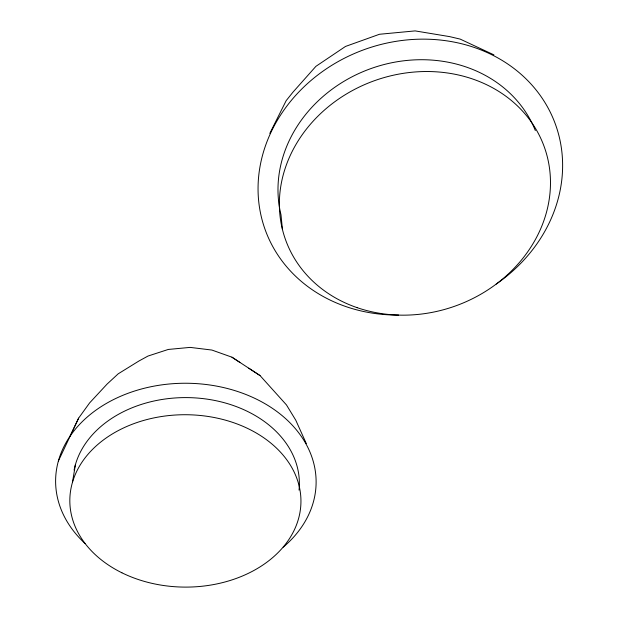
<?xml version="1.0" encoding="UTF-8"?>
<svg xmlns="http://www.w3.org/2000/svg" width="618" height="618" viewBox="0 0 618 618"><rect width="100%" height="100%" fill="white"/><g stroke="black" fill="none" stroke-linecap="round" stroke-linejoin="round"><path stroke-width="0.93" d="M72.437 482.434L75.442 464.527M306.304 443.57L295.775 420.209L286.474 404.937L260.031 375.574L231.935 357.181L211.897 350.051L190.135 347.393L168.274 349.448L147.996 356.053L138.818 361.074L118.2 373.82L107.099 384.072L89.656 402.859L78.633 418.123L58.386 460.989M70.112 436.123L78.633 418.123M269.819 133.372L286.165 100.664L292.932 92.198L315.914 66.335L345.501 46.443L379.475 34.268L415.134 30.9L449.603 36.616L460.14 39.088L493.913 54.863M248.768 368.181L260.031 375.574M231.935 357.181L239.869 362.403M282.418 229.394L280.997 214.778A134.23 117.791 -20.1 0 1 374.415 67.377A134.23 117.791 -20.1 0 1 535.342 130.576M85.176 543.624A130.259 98.316 0.4 0 1 98.077 408.66A130.259 98.316 0.4 0 1 277.366 411.866A130.259 98.316 0.4 0 1 283.237 547.154M74.09 470.097A113.264 85.446 0.4 0 1 198.934 398.185A113.264 85.446 0.4 0 1 299.027 490.089M398.556 315.056A154.407 135.574 -20.2 0 1 268.66 137.513A154.407 135.574 -20.2 0 1 505.331 62.41A154.407 135.574 -20.2 0 1 496.215 284.071M121.908 572.793A115.566 86.196 0.3 0 0 300.757 506.142A115.566 86.196 0.3 0 0 133.496 423.778A115.566 86.196 0.3 0 0 121.908 572.793M357.127 307.656A137.443 119.699 -19.6 0 0 550.012 172.654A137.443 119.699 -19.6 0 0 337.606 99.722A137.443 119.699 -19.6 0 0 357.127 307.656"/></g></svg>
